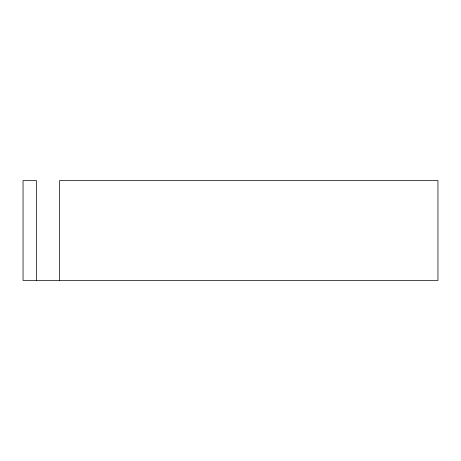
<?xml version="1.0" encoding="UTF-8"?>
<svg xmlns="http://www.w3.org/2000/svg" width="461" height="461" viewBox="0 0 461 461"><rect width="100%" height="100%" fill="white"/><g stroke="black" fill="none" stroke-linecap="round" stroke-linejoin="round"><path stroke-width="0.69" d="M59.578 280.421L59.578 180.579L437.95 180.579L437.95 280.421L23.05 280.421L23.05 180.579L36.407 180.579L36.407 280.421"/></g></svg>
